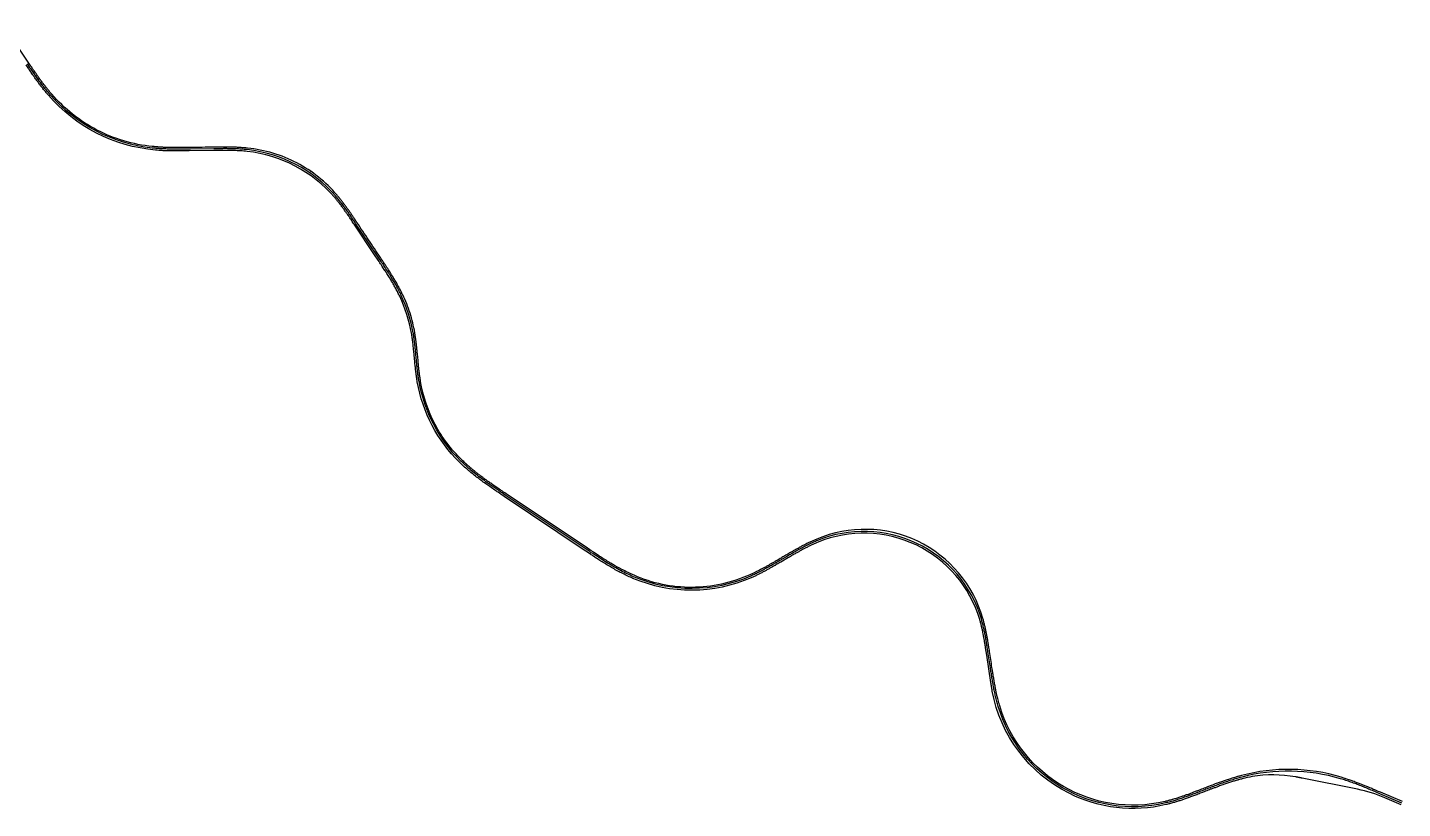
# Model space of a CAD drawing. Header units: metres. Extents: x 286440 to 292902, y 7462783 to 7466165.
# Drawn here: x 288976 to 292902, y 7462783 to 7465013 of the extents above; entities that cross this region are included whole.
import ezdxf

# ---------------------------------------------------------------- set-up
doc = ezdxf.new("R2010")
doc.units = ezdxf.units.M
doc.header["$LTSCALE"] = 10
for name, color, linetype, lineweight in [('BFE', 170, 'Continuous', 30), ('U-HZ-EIXO CARGA', 170, 'CARGA_LINE', 30), ('U-HZ-EIXO TIC', 40, 'TIC_LINE', 30), ('U-HZ-EIXO TIM', 90, 'TIM_LINE', 30)]:
    doc.layers.add(name, color=color, linetype=linetype, lineweight=lineweight)
doc.layers.add('F-HZ-AMV', color=3, linetype='Continuous')
doc.styles.get("Standard").update_dxf_attribs({"font": 'arial.ttf'})
doc.linetypes.add('CARGA_LINE', pattern='A,3.5,-0.25,["CARGA",Standard,S=0.175,R=0,X=-0.05,Y=-0.1],-0.95', length=4.7)
doc.linetypes.add('TIC_LINE', pattern='A,3.5,-0.25,["TIC",Standard,S=0.175,R=0,X=-0.05,Y=-0.1],-0.5', length=4.25)
doc.linetypes.add('TIM_LINE', pattern='A,3.5,-0.25,["TIM",Standard,S=0.175,R=0,X=-0.05,Y=-0.1],-0.5', length=4.25)

msp = doc.modelspace()

# ---------------------------------------------------------------- linework, layer by layer
at = {"layer": 'BFE', "flags": 128}
msp.add_lwpolyline([(289436.2, 7464661.2), (289435.8, 7464661.2, -0.000356), (289423, 7464661, -0.000711), (289416.6, 7464660.9, -0.001422), (289405.9, 7464660.8, -0.001778), (289397.3, 7464660.8, -0.002489), (289387, 7464660.9, -0.002844), (289378, 7464661.1, -0.012258), (289367.2, 7464661.5, -0.003191)], format="xyb", dxfattribs=at)
at = {"layer": 'F-HZ-AMV', "ltscale": 2}
for p, q in [((289705.7, 7464640.4), (289704.8, 7464638.6)), ((289784.9, 7464601.7), (289785.9, 7464603.4))]:
    msp.add_line(p, q, dxfattribs=at)
at = {"layer": 'U-HZ-EIXO CARGA', "lineweight": 30, "flags": 128}
msp.add_lwpolyline([(292898.5, 7462794.3), (292851.8, 7462814.2, 0.051121), (292773.8, 7462838.3), (292616.1, 7462870), (292615.5, 7462870.1), (292614.8, 7462870.2), (292614.2, 7462870.4), (292613.6, 7462870.5), (292613, 7462870.6), (292612.3, 7462870.7), (292611.7, 7462870.9), (292611.1, 7462871), (292610.4, 7462871.1), (292609.8, 7462871.2), (292609.2, 7462871.4), (292608.5, 7462871.5), (292607.9, 7462871.6), (292607.3, 7462871.7), (292606.6, 7462871.9), (292606, 7462872), (292605.4, 7462872.1), (292604.7, 7462872.2), (292604.1, 7462872.3), (292603.5, 7462872.5), (292602.8, 7462872.6), (292602.2, 7462872.7), (292601.6, 7462872.8), (292600.9, 7462872.9), (292600.3, 7462873.1), (292599.6, 7462873.2), (292599, 7462873.3), (292598.4, 7462873.4), (292597.7, 7462873.5), (292597.1, 7462873.6), (292596.5, 7462873.7, 0.08181), (292473, 7462874.8, 0.013824), (292444.9, 7462868.3, 0.005248), (292433.9, 7462865.3, 0.000839), (292431.8, 7462864.8, 0.004055), (292422, 7462861.9, 0.004164), (292411.2, 7462858.5, 0.003793), (292399.4, 7462854.5, 0.003042), (292388.8, 7462850.9, 0.002664), (292376.8, 7462846.6, 0.001904), (292366.9, 7462842.9, 0.001157), (292357.4, 7462839.4, 0.000367), (292354.4, 7462838.2, 0.000762), (292347, 7462835.4, 0.000381), (292332, 7462829.6), (292331.7, 7462829.5, -0.000456), (292318, 7462824.2, -0.000912), (292311.1, 7462821.6, -0.001824), (292299.6, 7462817.3, -0.002279), (292290.4, 7462813.9, -0.003187), (292279.3, 7462810, -0.003639), (292269.5, 7462806.7, -0.004532), (292258.5, 7462803.1, -0.004972), (292248.3, 7462800.1, -0.005827), (292237.2, 7462797, -0.00624), (292226.8, 7462794.4, -0.17645), (291950.1, 7462826.8, -0.23486), (291731.1, 7463118.5), (291731, 7463119.3), (291730.8, 7463120.1), (291730.7, 7463120.9), (291730.5, 7463121.7), (291730.4, 7463122.5), (291730.3, 7463123.3), (291730.1, 7463124.1), (291730, 7463124.9), (291729.9, 7463125.7), (291729.7, 7463126.5), (291729.6, 7463127.3), (291729.5, 7463128), (291729.3, 7463128.8), (291729.2, 7463129.6), (291729.1, 7463130.4), (291728.9, 7463131.2), (291728.8, 7463132), (291728.7, 7463132.8), (291728.6, 7463133.6), (291728.4, 7463134.4), (291728.3, 7463135.2), (291728.2, 7463136), (291728.1, 7463136.8), (291727.9, 7463137.6), (291727.8, 7463138.4), (291727.7, 7463139.2), (291727.6, 7463140), (291727.4, 7463140.8), (291727.3, 7463141.6), (291727.2, 7463142.4), (291727.1, 7463143.2), (291715.1, 7463221.3), (291711.8, 7463242.4), (291711.8, 7463242.4, 0.000914), (291710.8, 7463248.7, 0.001829), (291709.1, 7463259.2, 0.002286), (291707.7, 7463267.6, 0.0032), (291705.9, 7463277.6, 0.003657), (291704.2, 7463286.3, 0.004571), (291702.1, 7463296.1, 0.005029), (291700, 7463304.9, 0.005943), (291697.6, 7463314.4, 0.0064), (291695.1, 7463323.2, 0.443781), (291233.5, 7463543.9, 0.0064), (291225.1, 7463540.3, 0.005943), (291216.1, 7463536.3, 0.005029), (291208, 7463532.3, 0.004571), (291199.1, 7463527.8, 0.003657), (291191.2, 7463523.7, 0.0032), (291182.3, 7463518.8, 0.002286), (291174.9, 7463514.7, 0.001829), (291165.6, 7463509.5, 0.000914), (291160.1, 7463506.3, 0.000457), (291149, 7463499.9), (291127.2, 7463487.1, -0.000377), (291116.2, 7463480.8, -0.000754), (291110.7, 7463477.6, -0.001508), (291101.5, 7463472.4, -0.001884), (291094.1, 7463468.2, -0.002636), (291085.2, 7463463.3, -0.003011), (291077.3, 7463459.1, -0.003754), (291068.4, 7463454.5, -0.004121), (291060.3, 7463450.4, -0.004843), (291051.3, 7463446.1, -0.005195), (291042.8, 7463442.3, -0.207217), (290705.1, 7463440.5, -0.008507), (290690.8, 7463446.8, -0.007986), (290675.8, 7463454.1, -0.006865), (290662.1, 7463461.3, -0.006274), (290647.4, 7463469.5, -0.005054), (290634.5, 7463477.1, -0.004431), (290619.9, 7463486.1, -0.003172), (290607.8, 7463493.8, -0.002539), (290592.9, 7463503.5, -0.00127), (290584, 7463509.4, -0.000635), (290566.2, 7463521.3), (290337.6, 7463674.4, -0.000635), (290319.9, 7463686.3, -0.00127), (290311, 7463692.3, -0.002539), (290296.3, 7463702.4, -0.003172), (290284.7, 7463710.6, -0.004431), (290270.8, 7463720.7, -0.005054), (290258.8, 7463729.8, -0.006274), (290245.6, 7463740.3, -0.006865), (290233.8, 7463750.2, -0.007986), (290221.3, 7463761.2, -0.008507), (290210, 7463772, -0.156102), (290089.4, 7464001.3, -0.003856), (290088.3, 7464008.1, -0.003588), (290087.2, 7464015.3, -0.003045), (290086.3, 7464022, -0.002771), (290085.3, 7464029.3, -0.00222), (290084.6, 7464035.8, -0.001943), (290083.8, 7464043.3, -0.001389), (290083.1, 7464049.5, -0.001111), (290082.4, 7464057.3, -0.000556), (290081.9, 7464061.9, -0.000278), (290081.1, 7464071.2, 0.000278), (290080.2, 7464080.5, 0.000556), (290079.8, 7464085.1, 0.001111), (290079, 7464092.9, 0.001389), (290078.4, 7464099, 0.001943), (290077.6, 7464106.4, 0.00222), (290076.8, 7464112.9, 0.002771), (290075.9, 7464120.1, 0.003045), (290075, 7464126.6, 0.003588), (290073.9, 7464133.7, 0.003856), (290072.8, 7464140.3, 0.06712), (290039.1, 7464246, 0.006739), (290033.9, 7464256.7, 0.0063), (290028, 7464268, 0.005383), (290022.3, 7464278.3, 0.004909), (290015.8, 7464289.5, 0.003944), (290009.8, 7464299.4, 0.003455), (290002.8, 7464310.6, 0.002471), (289996.9, 7464319.8, 0.001978), (289989.3, 7464331.4, 0.000989), (289984.7, 7464338.3, 0.001306), (289975.5, 7464352.1, 0.000448), (289967.1, 7464364.6), (289909.1, 7464451.4, 0.00041), (289902, 7464462.1, 0.000821), (289898.5, 7464467.4, 0.001641), (289892.5, 7464476.2, 0.002051), (289887.7, 7464483.2, 0.002872), (289881.8, 7464491.5, 0.003282), (289876.6, 7464498.7, 0.004103), (289870.6, 7464506.7, 0.004513), (289865.1, 7464513.8, 0.005333), (289858.9, 7464521.5, 0.005744), (289853, 7464528.5, 0.189602), (289603.5, 7464659.6, 0.005744), (289594.4, 7464660.5, 0.005333), (289584.6, 7464661.2, 0.004513), (289575.5, 7464661.7, 0.004103), (289565.6, 7464662.1, 0.003282), (289556.7, 7464662.3, 0.002872), (289546.5, 7464662.4, 0.002051), (289538, 7464662.5, 0.001641), (289527.4, 7464662.4, 0.000821), (289521, 7464662.3, 0.00041), (289508.2, 7464662.2), (289437.6, 7464661.2), (289435.8, 7464661.2, -0.000356), (289423, 7464661, -0.000711), (289416.6, 7464660.9, -0.001422), (289405.9, 7464660.8, -0.001778), (289397.3, 7464660.8, -0.002489), (289387, 7464660.9, -0.002844), (289378, 7464661.1, -0.012258), (289367.2, 7464661.5, -0.002605), (289361, 7464661.8, -0.004571), (289351, 7464662.5, -0.004923), (289341.7, 7464663.2, -0.193649), (289036.1, 7464820, -0.005542), (289029.3, 7464828.1, -0.005146), (289022.2, 7464836.8, -0.004354), (289015.8, 7464845, -0.003959), (289008.9, 7464854.1, -0.003167), (289002.9, 7464862.3, -0.002771), (288996.2, 7464871.7, -0.001979), (288990.7, 7464879.6, -0.001583), (288983.9, 7464889.6, -0.000792), (288979.8, 7464895.5, -0.000363), (288972.4, 7464906.5)], format="xyb", dxfattribs=at)
at = {"layer": 'U-HZ-EIXO TIC', "lineweight": 30, "flags": 128}
for points in [[(288980.6, 7464911.3), (288943.9, 7464965.4, 0.041646), (288905.2, 7465013.4, 0.041646)], [(291745, 7463103.5, -0.002657), (291743.9, 7463108.3, -0.002209), (291742.5, 7463114.5, -0.002549), (291741.4, 7463119.8, -0.001636), (291740.3, 7463125.4, -0.001981), (291739.4, 7463130, -0.001515), (291738.2, 7463136.5, -0.001865), (291737.2, 7463141.8, -0.000935), (291736.3, 7463147.5, -0.001292), (291735.6, 7463151.6, -0.000809), (291734.4, 7463158.9, -0.001168), (291733.5, 7463163.9, -0.000234), (291732.7, 7463169.1, -0.000525), (291732.4, 7463171.4, -0.000175), (291731.5, 7463177.3, -0.000117), (291730.1, 7463186.2, -0.000232), (291726.6, 7463208.7, 0.000251), (291723.2, 7463231.2, 0.000103), (291722, 7463239.1, 0.000171), (291721.2, 7463243.9, 0.000515), (291720.9, 7463245.9, 0.000228), (291720.2, 7463250.2, 0.001143), (291719.5, 7463254.6, 0.00079), (291718.5, 7463260.8, 0.001267), (291717.9, 7463264.3, 0.000914), (291717.1, 7463269.3, 0.001829), (291716.2, 7463273.8, 0.001481), (291715.2, 7463279.4, 0.001947), (291714.4, 7463283.4, 0.001599), (291713.5, 7463288.2, 0.002515), (291712.5, 7463292.8, 0.002168), (291711.3, 7463298.2, 0.002632), (291710.4, 7463302.3, 0.002285), (291709.2, 7463307.1, 0.003201), (291709.1, 7463307.7, 0.000188), (291706.7, 7463316.9, 0.005983), (291706.7, 7463317.1, 0.00011), (291704.2, 7463325.9, 0.215156), (291518.2, 7463546.3, 0.215156), (291229.9, 7463552.7, 0.00011), (291221.4, 7463549.1, 0.005983), (291221.3, 7463549, 0.000188), (291212.6, 7463545.1, 0.003201), (291212.1, 7463544.9, 0.002285), (291207.6, 7463542.7, 0.002632), (291203.8, 7463540.9, 0.002168), (291198.9, 7463538.4, 0.002515), (291194.7, 7463536.3, 0.001599), (291190.3, 7463534, 0.001947), (291186.7, 7463532.1, 0.001481), (291181.7, 7463529.4, 0.001829), (291177.7, 7463527.2, 0.000914), (291173.3, 7463524.7, 0.001267), (291170.2, 7463523, 0.00079), (291164.7, 7463519.9, 0.001143), (291160.9, 7463517.7, 0.000228), (291157.1, 7463515.5, 0.000515), (291155.3, 7463514.5, 0.000171), (291150.2, 7463511.5, 0.000148), (291144.3, 7463508.1, 0.000161), (291133.3, 7463501.7, -0.000168), (291122.4, 7463495.4, -0.000104), (291116.1, 7463491.7, -0.000142), (291111.5, 7463489, -0.000424), (291109.8, 7463488, -0.000189), (291106, 7463485.8, -0.000942), (291102.2, 7463483.7, -0.000653), (291096.8, 7463480.6, -0.001043), (291093.8, 7463478.9, -0.000755), (291089.5, 7463476.5, -0.001506), (291085.6, 7463474.3, -0.001223), (291080.7, 7463471.6, -0.0016), (291077.2, 7463469.7, -0.00132), (291072.9, 7463467.5, -0.002062), (291068.8, 7463465.4, -0.001786), (291064.1, 7463462.9, -0.002152), (291060.4, 7463461, -0.001881), (291056.1, 7463458.9, -0.002601), (291055.4, 7463458.6, -0.000227), (291047.3, 7463454.7, -0.004792), (291047.1, 7463454.6, -0.000136), (291039, 7463451, -0.105008), (290873, 7463414.8, -0.106428), (290708.8, 7463449.2, -0.000387), (290695.5, 7463455.1, -0.007659), (290694.8, 7463455.5, -0.000587), (290681.9, 7463461.7, -0.004272), (290680.1, 7463462.6, -0.003153), (290672.9, 7463466.3, -0.003578), (290666.7, 7463469.7, -0.002991), (290658.9, 7463473.9, -0.003441), (290652.2, 7463477.7, -0.002223), (290645.2, 7463481.8, -0.002684), (290639.4, 7463485.3, -0.002058), (290631.4, 7463490.1, -0.00253), (290624.9, 7463494.2, -0.001272), (290618, 7463498.6, -0.001755), (290613, 7463501.8, -0.0011), (290604.2, 7463507.5, -0.001587), (290598.1, 7463511.4, -0.000318), (290592, 7463515.5, -0.000714), (290589.2, 7463517.3, -0.000238), (290585.7, 7463519.7, -0.00006), (290571.5, 7463529.2, -0.000258), (290457.1, 7463605.7, -0.000258), (290342.9, 7463682.3, -0.00006), (290328.7, 7463691.8, -0.000238), (290325.2, 7463694.1, -0.000714), (290322.5, 7463696, -0.000318), (290316.4, 7463700.1, -0.001587), (290310.4, 7463704.2, -0.0011), (290301.8, 7463710.2, -0.001755), (290296.9, 7463713.6, -0.001272), (290290.2, 7463718.3, -0.00253), (290284, 7463722.8, -0.002058), (290276.5, 7463728.3, -0.002684), (290271.1, 7463732.4, -0.002223), (290264.6, 7463737.3, -0.003441), (290258.5, 7463742.1, -0.002991), (290251.6, 7463747.6, -0.003578), (290246.1, 7463752.1, -0.003153), (290240, 7463757.4, -0.004272), (290238.2, 7463758.9, -0.000741), (290227.8, 7463768.2, -0.007505), (290227.1, 7463768.9, -0.00051), (290216.7, 7463778.8, -0.081348), (290140.3, 7463880, -0.079425), (290098.8, 7464003, -0.000095), (290097.7, 7464009.4, -0.003559), (290097.7, 7464009.6, -0.000163), (290096.7, 7464016.1, -0.001929), (290096.6, 7464016.7, -0.001388), (290096.1, 7464020.2, -0.001591), (290095.7, 7464023.2, -0.001317), (290095.2, 7464027.1, -0.001523), (290094.8, 7464030.4, -0.000973), (290094.3, 7464034, -0.00118), (290094, 7464036.9, -0.000901), (290093.6, 7464041, -0.00111), (290093.2, 7464044.3, -0.000556), (290092.8, 7464047.9, -0.000769), (290092.6, 7464050.4, -0.000481), (290092.1, 7464055, -0.000694), (290091.8, 7464058.2, -0.000139), (290091.5, 7464061.6, -0.000417), (290091.4, 7464062.8), (290090.5, 7464072.1), (290089.7, 7464081.4, 0.000417), (290089.6, 7464082.5, 0.000139), (290089.2, 7464086, 0.000694), (290088.9, 7464089.2, 0.00048), (290088.5, 7464093.8, 0.000769), (290088.2, 7464096.4, 0.000555), (290087.8, 7464100, 0.001111), (290087.5, 7464103.4, 0.0009), (290087, 7464107.5, 0.001182), (290086.7, 7464110.4, 0.000972), (290086.3, 7464114, 0.001524), (290085.8, 7464117.4, 0.001315), (290085.3, 7464121.3, 0.001593), (290084.9, 7464124.4, 0.001386), (290084.4, 7464128, 0.00193), (290084.2, 7464129.1, 0.000341), (290083.3, 7464135.2, 0.003381), (290083.2, 7464135.6, 0.000214), (290082.2, 7464141.9, 0.035239), (290068.6, 7464197.9, 0.036182), (290047.7, 7464250, 0.000713), (290043, 7464259.7, 0.005573), (290042.4, 7464261, 0.000946), (290037.7, 7464270, 0.00338), (290036.3, 7464272.5, 0.002461), (290033.3, 7464278.1, 0.002812), (290030.5, 7464283, 0.002334), (290027, 7464289.1, 0.002697), (290024, 7464294.3, 0.00173), (290020.7, 7464299.8, 0.002098), (290017.9, 7464304.3, 0.001601), (290014, 7464310.6, 0.001974), (290010.8, 7464315.7, 0.000989), (290007.4, 7464321.1, 0.001369), (290004.8, 7464325, 0.000855), (290000.3, 7464331.9, 0.001236), (289997.2, 7464336.6, 0.000247), (289994, 7464341.4, 0.000556), (289992.6, 7464343.6, 0.000185), (289989.8, 7464347.8, 0.000083), (289983.4, 7464357.4, 0.000164), (289950.5, 7464406.7, 0.000162), (289917, 7464456.7, 0.000043), (289911.5, 7464465, 0.000154), (289909.9, 7464467.4, 0.000462), (289908.8, 7464469, 0.000205), (289906.3, 7464472.7, 0.001026), (289903.9, 7464476.3, 0.000709), (289900.3, 7464481.5, 0.001137), (289898.3, 7464484.5, 0.00082), (289895.4, 7464488.6, 0.001641), (289892.8, 7464492.4, 0.001329), (289889.5, 7464497, 0.001748), (289887.1, 7464500.3, 0.001435), (289884.2, 7464504.3, 0.002257), (289881.4, 7464508.1, 0.001946), (289878.2, 7464512.4, 0.002362), (289875.5, 7464515.8, 0.00205), (289872.5, 7464519.7, 0.002873), (289871.9, 7464520.4, 0.000295), (289866.2, 7464527.5, 0.005244), (289866, 7464527.8, 0.000179), (289860.2, 7464534.7, 0.096681), (289745.5, 7464626.8, 0.096681), (289604.5, 7464669, 0.000179), (289595.5, 7464669.9, 0.005244), (289595.2, 7464669.9, 0.000295), (289586.1, 7464670.6, 0.002873), (289585.2, 7464670.7, 0.00205), (289580.3, 7464671, 0.002362), (289576, 7464671.2, 0.001946), (289570.6, 7464671.5, 0.002257), (289565.9, 7464671.6, 0.001435), (289560.9, 7464671.7, 0.001748), (289556.8, 7464671.8, 0.001329), (289551.2, 7464671.9, 0.001641), (289546.6, 7464671.9, 0.00082), (289541.6, 7464672, 0.001137), (289538, 7464672, 0.000709), (289531.7, 7464671.9, 0.001026), (289527.3, 7464671.9, 0.000205), (289522.8, 7464671.9, 0.000462), (289520.9, 7464671.8, 0.000154), (289516.6, 7464671.8, 0.000076), (289508.1, 7464671.7, 0.000258), (289475.1, 7464671.2, -0.000245), (289442.2, 7464670.7, -0.000081), (289432.6, 7464670.6, -0.000153), (289427.5, 7464670.6, -0.000458), (289425.3, 7464670.5, -0.000204), (289420.2, 7464670.5, -0.001018), (289415.2, 7464670.4, -0.000706), (289408, 7464670.4, -0.001128), (289403.9, 7464670.4, -0.000815), (289398.3, 7464670.4, -0.001629), (289393, 7464670.5, -0.001322), (289386.6, 7464670.5, -0.001733), (289382, 7464670.6, -0.001427), (289376.4, 7464670.8, -0.00224), (289371.1, 7464671, -0.001935), (289364.9, 7464671.2, -0.002343), (289360.1, 7464671.5, -0.002038), (289354.6, 7464671.8, -0.002851), (289353.5, 7464671.9, -0.000293), (289343.3, 7464672.6, -0.005207), (289342.9, 7464672.7, -0.000178), (289332.8, 7464673.7, -0.095987), (289174.7, 7464720.7, -0.096003), (289045.6, 7464823.3, -0.00018), (289039, 7464831.1, -0.005238), (289038.7, 7464831.4, -0.000297), (289032.2, 7464839.4, -0.002869), (289031.5, 7464840.2, -0.002051), (289028.1, 7464844.6, -0.002357), (289025.1, 7464848.4, -0.001948), (289021.3, 7464853.3, -0.002254), (289018.1, 7464857.6, -0.001436), (289014.8, 7464862.1, -0.001744), (289012, 7464865.9, -0.001331), (289008.2, 7464871.2, -0.00164), (289005.2, 7464875.5, -0.00082), (289001.9, 7464880.1, -0.001135), (288999.6, 7464883.5, -0.00071), (288995.5, 7464889.4, -0.001025), (288992.6, 7464893.6, -0.000205), (288989.6, 7464898.1, -0.000568), (288988.5, 7464899.7, -0.000093), (288984.3, 7464905.8, 0.000043), (288980.2, 7464911.8)], [(292902.2, 7462803), (292839.4, 7462829.7, 0.000191), (292833.1, 7462832.4, 0.000143), (292824.7, 7462836, 0.000429), (292822.4, 7462836.9, 0.00019), (292817.3, 7462839.1, 0.000952), (292812.3, 7462841.2, 0.000659), (292805, 7462844.2, 0.001055), (292800.8, 7462845.9, 0.000762), (292795.1, 7462848.3, 0.001522), (292789.8, 7462850.4, 0.001234), (292783.2, 7462853, 0.001619), (292778.4, 7462854.9, 0.001333), (292772.7, 7462857.1, 0.002085), (292767.2, 7462859.1, 0.001802), (292760.8, 7462861.5, 0.002177), (292755.8, 7462863.3, 0.001899), (292749.9, 7462865.3, 0.002629), (292748.6, 7462865.7, 0.00033), (292738.1, 7462869.2, 0.004741), (292737.6, 7462869.4, 0.000208), (292726.9, 7462872.7, 0.070508), (292585.1, 7462895.2, 0.070508), (292442.5, 7462877.5, 0.000208), (292431.8, 7462874.6, 0.004741), (292431.3, 7462874.5, 0.00033), (292420.6, 7462871.3, 0.002629), (292419.3, 7462870.9, 0.001899), (292413.4, 7462869.1, 0.002177), (292408.3, 7462867.5, 0.001802), (292401.9, 7462865.4, 0.002085), (292396.3, 7462863.5, 0.001333), (292390.5, 7462861.5, 0.001619), (292385.7, 7462859.9, 0.001234), (292379, 7462857.5, 0.001522), (292373.6, 7462855.5, 0.000762), (292367.7, 7462853.4, 0.001055), (292363.5, 7462851.8, 0.000659), (292356.1, 7462849, 0.000952), (292351, 7462847.1, 0.00019), (292345.5, 7462845, 0.000535), (292343.6, 7462844.2, 0.000073), (292336.1, 7462841.4, -0.000037), (292328.6, 7462838.5, -0.000021), (292319.8, 7462835.1, -0.000037), (292314.9, 7462833.2, -0.000651), (292313.1, 7462832.5, -0.000229), (292308, 7462830.6, -0.001146), (292303.3, 7462828.8, -0.000794), (292296.5, 7462826.3, -0.001268), (292292.7, 7462824.8, -0.000918), (292287.3, 7462822.9, -0.00183), (292282.4, 7462821.1, -0.001487), (292276.3, 7462819, -0.001944), (292271.9, 7462817.5, -0.001605), (292266.5, 7462815.7, -0.002502), (292261.5, 7462814, -0.002169), (292255.6, 7462812.2, -0.002609), (292250.9, 7462810.8, -0.002285), (292245.6, 7462809.2, -0.003143), (292244.9, 7462809, -0.000197), (292234.6, 7462806.2, -0.005869), (292234.4, 7462806.1, -0.000117), (292224.4, 7462803.6), (292224.4, 7462803.6, -0.397041), (291752.2, 7463076.4), (291751.2, 7463079.9), (291750.2, 7463083.3), (291749.2, 7463086.8), (291748.3, 7463090.3), (291747.4, 7463093.8), (291746.5, 7463097.3), (291745.6, 7463100.8), (291745, 7463103.5)]]:
    msp.add_lwpolyline(points, format="xyb", dxfattribs=at)
at = {"layer": 'U-HZ-EIXO TIM', "lineweight": 30, "flags": 128}
msp.add_lwpolyline([(292900.4, 7462798.9), (292837.7, 7462825.6), (292834.1, 7462827.1), (292830.6, 7462828.6), (292827, 7462830.1), (292823.4, 7462831.6), (292819.9, 7462833.1), (292816.3, 7462834.7), (292812.7, 7462836.1), (292809.2, 7462837.6), (292805.6, 7462839.1), (292802, 7462840.6), (292798.4, 7462842.1), (292794.8, 7462843.5), (292791.3, 7462845), (292787.7, 7462846.4), (292784.1, 7462847.9), (292780.5, 7462849.3), (292776.8, 7462850.7), (292773.2, 7462852.1), (292769.6, 7462853.4), (292766, 7462854.8), (292762.4, 7462856.1), (292758.7, 7462857.4), (292755.1, 7462858.7), (292751.4, 7462860), (292747.8, 7462861.3), (292744.1, 7462862.5), (292740.4, 7462863.7), (292736.7, 7462864.9), (292733, 7462866.1), (292729.3, 7462867.2), (292725.6, 7462868.3, 0.136794), (292443.7, 7462873.2), (292439.9, 7462872.2), (292436.2, 7462871.2), (292432.5, 7462870.1), (292428.8, 7462869.1), (292425, 7462868), (292421.3, 7462866.9), (292417.6, 7462865.7), (292413.9, 7462864.6), (292410.2, 7462863.4), (292406.6, 7462862.2), (292402.9, 7462861), (292399.2, 7462859.8), (292395.6, 7462858.5), (292391.9, 7462857.3), (292388.2, 7462856), (292384.6, 7462854.7), (292380.9, 7462853.4), (292377.3, 7462852.1), (292373.7, 7462850.8), (292370, 7462849.4), (292366.4, 7462848.1), (292362.8, 7462846.7), (292359.2, 7462845.4), (292355.5, 7462844), (292351.9, 7462842.6), (292348.3, 7462841.2), (292344.7, 7462839.8), (292341.1, 7462838.5), (292337.5, 7462837.1), (292333.8, 7462835.7), (292330.2, 7462834.3), (292326.9, 7462833), (292323.6, 7462831.7), (292320.2, 7462830.4), (292316.9, 7462829.2), (292313.6, 7462827.9), (292310.2, 7462826.6), (292306.9, 7462825.3), (292303.6, 7462824.1), (292300.2, 7462822.8), (292296.9, 7462821.6), (292293.5, 7462820.4), (292290.2, 7462819.1), (292286.8, 7462817.9), (292283.5, 7462816.7), (292280.1, 7462815.6), (292276.7, 7462814.4), (292273.4, 7462813.2), (292270, 7462812.1), (292266.6, 7462811), (292263.2, 7462809.9), (292259.8, 7462808.8), (292256.4, 7462807.7), (292253, 7462806.7), (292249.6, 7462805.7), (292246.1, 7462804.7), (292242.7, 7462803.7), (292239.3, 7462802.8), (292235.8, 7462801.8), (292232.4, 7462800.9), (292228.9, 7462800.1), (292225.4, 7462799.2, -0.397055), (291747.9, 7463075.1), (291746.8, 7463078.6), (291745.8, 7463082.1), (291744.9, 7463085.6), (291743.9, 7463089.1), (291743, 7463092.7), (291742.1, 7463096.2), (291741.3, 7463099.7), (291740.4, 7463103.2), (291739.6, 7463106.8), (291738.8, 7463110.3), (291738.1, 7463113.9), (291737.3, 7463117.4), (291736.6, 7463121), (291735.9, 7463124.6), (291735.2, 7463128.1), (291734.5, 7463131.7), (291733.8, 7463135.3), (291733.2, 7463138.9), (291732.6, 7463142.4), (291731.9, 7463146), (291731.3, 7463149.6), (291730.7, 7463153.2), (291730.1, 7463156.8), (291729.6, 7463160.4), (291729, 7463164), (291728.4, 7463167.5), (291727.9, 7463171.1), (291727.3, 7463174.7), (291726.7, 7463178.3), (291726.2, 7463181.9), (291725.6, 7463185.5), (291718.7, 7463230.6), (291718.3, 7463233.6), (291717.8, 7463236.7), (291717.3, 7463239.7), (291716.8, 7463242.8), (291716.4, 7463245.9), (291715.9, 7463248.9), (291715.4, 7463252), (291714.9, 7463255), (291714.4, 7463258.1), (291713.9, 7463261.1), (291713.4, 7463264.2), (291712.8, 7463267.3), (291712.3, 7463270.3), (291711.8, 7463273.3), (291711.2, 7463276.4), (291710.6, 7463279.4), (291710, 7463282.5), (291709.4, 7463285.5), (291708.8, 7463288.5), (291708.2, 7463291.6), (291707.5, 7463294.6), (291706.8, 7463297.6), (291706.2, 7463300.7), (291705.4, 7463303.7), (291704.7, 7463306.7), (291704, 7463309.7), (291703.2, 7463312.7), (291702.4, 7463315.7), (291701.6, 7463318.7), (291700.7, 7463321.6), (291699.9, 7463324.6, 0.443781), (291231.6, 7463548.5), (291228.7, 7463547.3), (291225.9, 7463546.1), (291223, 7463544.9), (291220.2, 7463543.6), (291217.4, 7463542.4), (291214.6, 7463541.1), (291211.8, 7463539.7), (291209, 7463538.4), (291206.2, 7463537), (291203.4, 7463535.7), (291200.7, 7463534.3), (291197.9, 7463532.9), (291195.1, 7463531.4), (291192.4, 7463530), (291189.7, 7463528.5), (291186.9, 7463527.1), (291184.2, 7463525.6), (291181.5, 7463524.1), (291178.8, 7463522.6), (291176.1, 7463521.1), (291173.4, 7463519.6), (291170.7, 7463518.1), (291168, 7463516.6), (291165.3, 7463515), (291162.6, 7463513.5), (291159.9, 7463511.9), (291157.2, 7463510.4), (291154.6, 7463508.8), (291151.9, 7463507.3), (291149.2, 7463505.7), (291146.5, 7463504.2), (291124.7, 7463491.5), (291122, 7463489.9), (291119.4, 7463488.4), (291116.7, 7463486.8), (291114.1, 7463485.3), (291111.4, 7463483.8), (291108.8, 7463482.2), (291106.1, 7463480.7), (291103.4, 7463479.2), (291100.8, 7463477.7), (291098.1, 7463476.2), (291095.4, 7463474.7), (291092.8, 7463473.2), (291090.1, 7463471.7), (291087.4, 7463470.2), (291084.7, 7463468.7), (291082, 7463467.3), (291079.3, 7463465.8), (291076.6, 7463464.4), (291073.9, 7463462.9), (291071.2, 7463461.5), (291068.5, 7463460.1), (291065.7, 7463458.7), (291063, 7463457.3), (291060.3, 7463456), (291057.5, 7463454.6), (291054.8, 7463453.3), (291052, 7463452), (291049.2, 7463450.7), (291046.4, 7463449.4), (291043.6, 7463448.1), (291040.8, 7463446.9, -0.207217), (290707, 7463445.1), (290702.3, 7463447.1), (290697.6, 7463449.2), (290692.9, 7463451.4), (290688.2, 7463453.6), (290683.6, 7463455.8), (290679, 7463458.1), (290674.4, 7463460.5), (290669.8, 7463462.9), (290665.3, 7463465.3), (290660.7, 7463467.8), (290656.2, 7463470.3), (290651.7, 7463472.8), (290647.3, 7463475.4), (290642.8, 7463478), (290638.4, 7463480.6), (290633.9, 7463483.3), (290629.5, 7463486), (290625.1, 7463488.7), (290620.8, 7463491.4), (290616.4, 7463494.2), (290612.1, 7463497), (290607.7, 7463499.8), (290603.4, 7463502.6), (290599.1, 7463505.4), (290594.8, 7463508.2), (290590.5, 7463511.1), (290586.2, 7463513.9), (290581.9, 7463516.8), (290577.6, 7463519.7), (290573.3, 7463522.5), (290569, 7463525.4), (290340.4, 7463678.5), (290336.1, 7463681.4), (290331.8, 7463684.3), (290327.5, 7463687.1), (290323.2, 7463690), (290319, 7463692.9), (290314.7, 7463695.8), (290310.4, 7463698.7), (290306.2, 7463701.6), (290301.9, 7463704.6), (290297.7, 7463707.5), (290293.5, 7463710.5), (290289.2, 7463713.5), (290285.1, 7463716.5), (290280.9, 7463719.5), (290276.7, 7463722.6), (290272.6, 7463725.6), (290268.4, 7463728.7), (290264.3, 7463731.8), (290260.2, 7463735), (290256.2, 7463738.2), (290252.1, 7463741.4), (290248.1, 7463744.7), (290244.2, 7463747.9), (290240.2, 7463751.3), (290236.3, 7463754.6), (290232.4, 7463758), (290228.5, 7463761.5), (290224.7, 7463764.9), (290220.9, 7463768.4), (290217.2, 7463772), (290213.5, 7463775.6, -0.156102), (290094.4, 7464002.2), (290094, 7464004.4), (290093.6, 7464006.6), (290093.2, 7464008.9), (290092.9, 7464011.1), (290092.5, 7464013.3), (290092.2, 7464015.6), (290091.9, 7464017.8), (290091.6, 7464020), (290091.3, 7464022.3), (290091, 7464024.5), (290090.7, 7464026.8), (290090.4, 7464029), (290090.1, 7464031.2), (290089.9, 7464033.5), (290089.6, 7464035.7), (290089.4, 7464038), (290089.1, 7464040.2), (290088.9, 7464042.5), (290088.6, 7464044.7), (290088.4, 7464046.9), (290088.2, 7464049.2), (290087.9, 7464051.4), (290087.7, 7464053.7), (290087.5, 7464055.9), (290087.3, 7464058.2), (290087.1, 7464060.4), (290086.9, 7464062.7), (290086.7, 7464064.9), (290086.5, 7464067.2), (290086.3, 7464069.4), (290085.8, 7464073.9), (290085.6, 7464076.2), (290085.4, 7464078.4), (290085.2, 7464080.7), (290085, 7464082.9), (290084.8, 7464085.2), (290084.6, 7464087.4), (290084.4, 7464089.7), (290084.1, 7464091.9), (290083.9, 7464094.2), (290083.7, 7464096.4), (290083.5, 7464098.6), (290083.2, 7464100.9), (290083, 7464103.1), (290082.7, 7464105.4), (290082.5, 7464107.6), (290082.2, 7464109.9), (290082, 7464112.1), (290081.7, 7464114.4), (290081.4, 7464116.6), (290081.1, 7464118.8), (290080.8, 7464121.1), (290080.5, 7464123.3), (290080.2, 7464125.5), (290079.9, 7464127.8), (290079.6, 7464130), (290079.2, 7464132.2), (290078.9, 7464134.5), (290078.5, 7464136.7), (290078.1, 7464138.9), (290077.7, 7464141.2, 0.06712), (290043.7, 7464248.1), (290041.9, 7464251.7), (290040.2, 7464255.4), (290038.4, 7464258.9), (290036.5, 7464262.5), (290034.7, 7464266.1), (290032.8, 7464269.6), (290030.9, 7464273.2), (290028.9, 7464276.7), (290026.9, 7464280.2), (290025, 7464283.7), (290022.9, 7464287.2), (290020.9, 7464290.6), (290018.9, 7464294.1), (290016.8, 7464297.5), (290014.7, 7464301), (290012.6, 7464304.4), (290010.5, 7464307.8), (290008.3, 7464311.2), (290006.2, 7464314.6), (290004, 7464318), (290001.8, 7464321.4), (289999.6, 7464324.7), (289997.4, 7464328.1), (289995.2, 7464331.5), (289993, 7464334.8), (289990.8, 7464338.2), (289988.6, 7464341.5), (289986.4, 7464344.9), (289984.1, 7464348.2), (289981.9, 7464351.6), (289979.7, 7464354.9), (289913.3, 7464454.2), (289911.6, 7464456.8), (289909.9, 7464459.4), (289908.1, 7464461.9), (289906.4, 7464464.5), (289904.7, 7464467.1), (289902.9, 7464469.7), (289901.2, 7464472.2), (289899.5, 7464474.8), (289897.7, 7464477.3), (289896, 7464479.9), (289894.2, 7464482.5), (289892.5, 7464485), (289890.7, 7464487.5), (289888.9, 7464490.1), (289887.1, 7464492.6), (289885.3, 7464495.1), (289883.5, 7464497.6), (289881.7, 7464500.1), (289879.9, 7464502.6), (289878, 7464505.1), (289876.2, 7464507.6), (289874.3, 7464510.1), (289872.4, 7464512.5), (289870.5, 7464515), (289868.6, 7464517.4), (289866.7, 7464519.8), (289864.7, 7464522.2), (289862.8, 7464524.6), (289860.8, 7464527), (289858.8, 7464529.4), (289856.8, 7464531.7, 0.189602), (289604, 7464664.6), (289601, 7464664.9), (289597.9, 7464665.2), (289594.8, 7464665.5), (289591.7, 7464665.7), (289588.6, 7464666), (289585.5, 7464666.2), (289582.4, 7464666.4), (289579.3, 7464666.5), (289576.2, 7464666.7), (289573.2, 7464666.8), (289570.1, 7464667), (289567, 7464667.1), (289563.9, 7464667.2), (289560.8, 7464667.2), (289557.7, 7464667.3), (289554.6, 7464667.4), (289551.5, 7464667.4), (289548.4, 7464667.4), (289545.3, 7464667.5), (289542.2, 7464667.5), (289539.1, 7464667.5), (289536, 7464667.5), (289532.9, 7464667.4), (289529.8, 7464667.4), (289526.7, 7464667.4), (289523.6, 7464667.4), (289520.5, 7464667.3), (289517.4, 7464667.3), (289514.3, 7464667.2), (289511.2, 7464667.2), (289508.1, 7464667.2), (289442.3, 7464666.2), (289438.7, 7464666.2), (289435.2, 7464666.1), (289431.6, 7464666.1), (289428.1, 7464666.1), (289424.5, 7464666), (289421, 7464666), (289417.4, 7464665.9), (289413.9, 7464665.9), (289410.3, 7464665.9), (289406.8, 7464665.9), (289403.2, 7464665.9), (289399.7, 7464665.9), (289396.1, 7464665.9), (289392.6, 7464666), (289389, 7464666), (289385.5, 7464666.1), (289381.9, 7464666.1), (289378.4, 7464666.2), (289374.8, 7464666.3), (289371.3, 7464666.5), (289367.7, 7464666.6), (289364.2, 7464666.8), (289360.7, 7464666.9), (289357.1, 7464667.1), (289353.6, 7464667.4), (289350, 7464667.6), (289346.5, 7464667.9), (289343, 7464668.2), (289339.4, 7464668.5), (289335.9, 7464668.8), (289332.4, 7464669.2, -0.188216), (289042.2, 7464820.4), (289039.9, 7464823.1), (289037.5, 7464825.8), (289035.2, 7464828.5), (289033, 7464831.3), (289030.7, 7464834), (289028.5, 7464836.8), (289026.2, 7464839.6), (289024, 7464842.4), (289021.8, 7464845.2), (289019.7, 7464848.1), (289017.5, 7464850.9), (289015.4, 7464853.8), (289013.2, 7464856.6), (289011.1, 7464859.5), (289009, 7464862.4), (289006.9, 7464865.3), (289004.8, 7464868.2), (289002.8, 7464871.1), (289000.7, 7464874), (288998.6, 7464876.9), (288996.6, 7464879.9), (288994.6, 7464882.8), (288992.5, 7464885.7), (288990.5, 7464888.7), (288988.5, 7464891.6), (288986.5, 7464894.6), (288984.5, 7464897.5), (288982.5, 7464900.5), (288980.5, 7464903.4), (288978.5, 7464906.4), (288976.5, 7464909.3)], format="xyb", dxfattribs=at)

doc.saveas('drawing.dxf')
